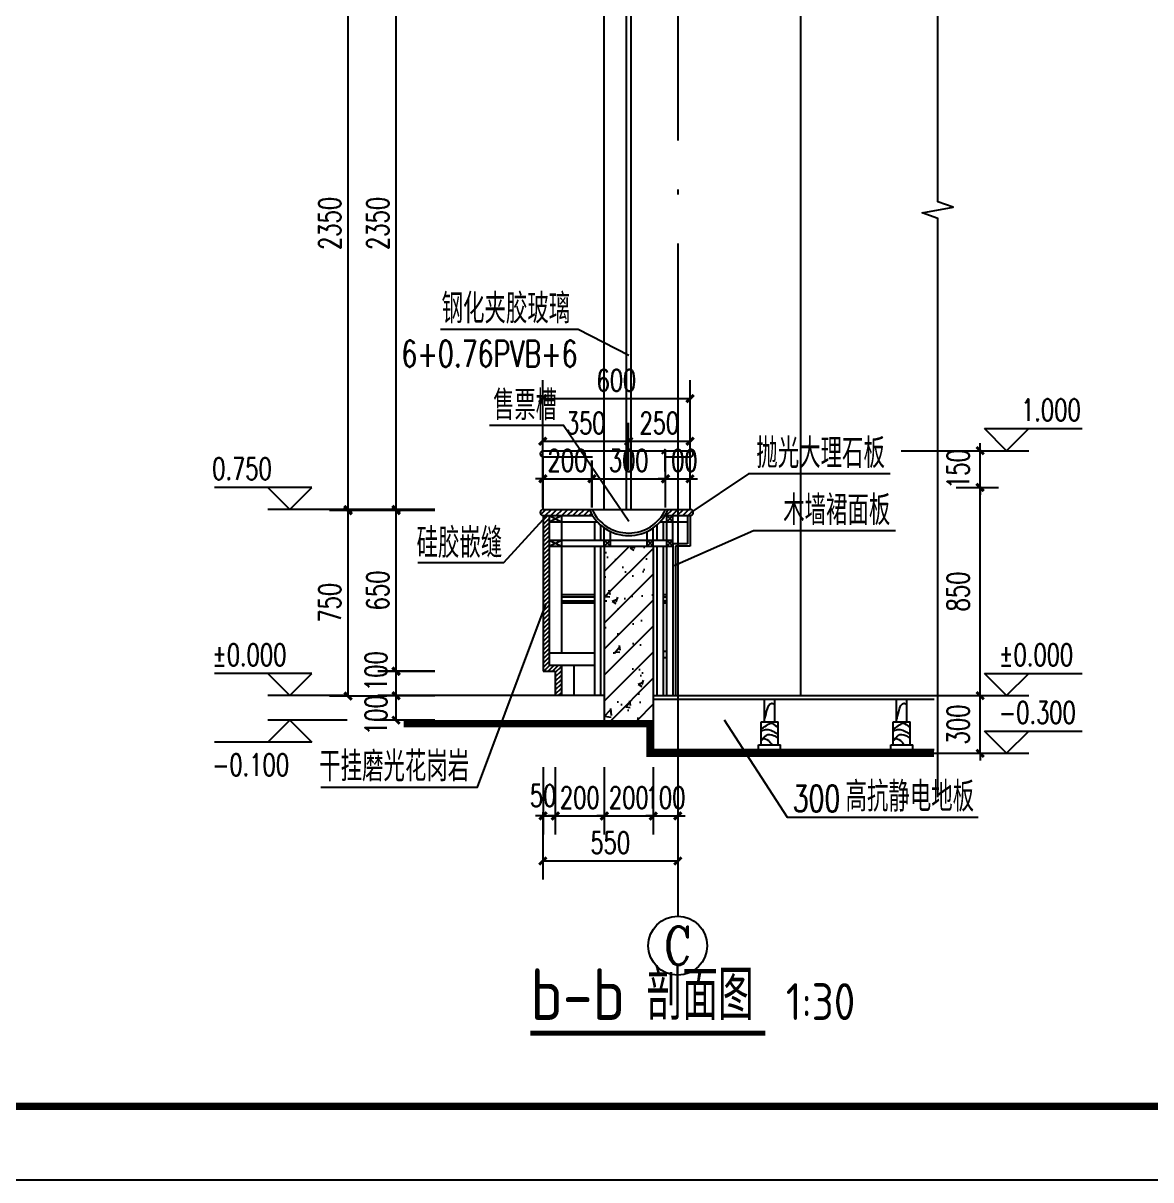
# Model space of a CAD drawing. Extents: x 63793 to 231107, y 20849 to 337643.
# Drawn here: x 151777 to 159436, y 61242 to 69099 of the extents above; entities that cross this region are included whole.
import ezdxf
from ezdxf.enums import TextEntityAlignment as Align

# ---------------------------------------------------------------- set-up
doc = ezdxf.new("R2010")
doc.units = 0
doc.header["$LTSCALE"] = 1000
doc.header["$MEASUREMENT"] = 0
doc.linetypes.add('CONTINOUS', pattern=[0])
doc.linetypes.add('DOTE', pattern=[2.42, 2, -0.2, 0.02, -0.2])
for name, color, linetype in [('AXIS', 3, 'Continuous'), ('AXIS_TEXT', 7, 'Continuous'), ('DIM_ELEV', 3, 'Continuous'), ('DIM_SYMB', 3, 'Continuous'), ('DOTE', 1, 'DOTE'), ('NUM', 7, 'Continuous'), ('PUB_TEXT', 7, 'Continuous'), ('PUB_TITLE', 4, 'Continuous'), ('WALL', 2, 'Continuous'), ('x细实线', 3, 'Continuous'), ('填充', 8, 'Continuous'), ('实体', 2, 'Continuous'), ('家具', 7, 'Continuous'), ('管道井', 53, 'Continuous')]:
    doc.layers.add(name, color=color, linetype=linetype)
doc.styles.add('_TCH_AXIS', font='COMPLEX', dxfattribs={"bigfont": 'GBCBIG'})
doc.styles.add('_TCH_DIM', font='SIMPLEX', dxfattribs={"bigfont": 'GBCBIG'})
doc.styles.add('_TCH_DIM_T3', font='SIMPLEX', dxfattribs={"width": 0.705882, "bigfont": 'GBCBIG'})
doc.styles.add('COMPLEX', font='COMPLEX')
doc.styles.add('DIM_FONT', font='SIMPLEX', dxfattribs={"width": 0.7, "bigfont": 'GBCBIG'})
doc.styles.get("Standard").update_dxf_attribs({"font": 'gbenor.shx', "bigfont": 'gbcbig.shx'})
doc.dimstyles.new('_TCH_ARCH&&30', dxfattribs={"dimtxt": 89.25, "dimasz": 30, "dimexe": 75, "dimexo": 90, "dimgap": 30, "dimtad": 1, "dimdec": 0, "dimzin": 0, "dimdsep": 46, "dimtxsty": '_TCH_DIM_T3', "dimblk": 'ARCHTICK', "dimcen": 0.09, "dimclrt": 7, "dimazin": 2, "dimtfac": 1, "dimtdec": 0, "dimtix": 1, "dimtmove": 2, "dimatfit": 3, "dimldrblk": 'ARCHTICK', "dimfxl": 0, "dimtolj": 1, "dimtzin": 0, "dimarcsym": 0})
doc.dimstyles.new('DIMN30', dxfattribs={"dimscale": 0.3, "dimtxt": 300, "dimasz": 100, "dimexe": 250, "dimexo": 300, "dimgap": 150, "dimtad": 1, "dimdec": 0, "dimzin": 0, "dimdsep": 46, "dimtxsty": 'DIM_FONT', "dimblk": 'ARCHTICK', "dimcen": 0.09, "dimclrt": 7, "dimazin": 2, "dimtfac": 1, "dimtdec": 0, "dimtix": 1, "dimtmove": 2, "dimatfit": 3, "dimfxl": 0, "dimtolj": 1, "dimtzin": 0, "dimarcsym": 0})

# ---------------------------------------------------------------- blocks, each defined once
blk = doc.blocks.new('_ArchTick')
at = {"color": 0, "linetype": 'ByBlock', "const_width": 0.4}
blk.add_lwpolyline([(-0.5, -0.5), (0.5, 0.5)], dxfattribs=at)
blk = doc.blocks.new('*D37')
at = {"layer": 'AXIS', "color": 0, "lineweight": -2, "transparency": 16777216}
for p, q in [((7812033.6, -1243779.1), (7812033.6, -1243749.1)), ((7811935.7, -1243779.1), (7812108.6, -1243779.1)), ((7812033.6, -1244013.9), (7812033.6, -1243779.1)), ((7811935.7, -1244013.9), (7812108.6, -1244013.9)), ((7812033.6, -1244013.9), (7812033.6, -1244043.9))]:
    blk.add_line(p, q, dxfattribs=at)
at = {"layer": 'Defpoints', "color": 0, "transparency": 16777216}
for p in [(7811845.7, -1243779.1), (7812033.6, -1243779.1), (7811845.7, -1244013.9)]:
    blk.add_point(p, dxfattribs=at)
at = {"layer": 'AXIS', "color": 0, "lineweight": -2, "transparency": 16777216, "xscale": 30, "yscale": 30, "zscale": 30}
for p, rotation in [((7812033.6, -1243779.1), 270), ((7812033.6, -1244013.9), 90)]:
    blk.add_blockref('_ArchTick', p, dxfattribs=dict(at, rotation=rotation))
at = {"layer": 'AXIS', "color": 7, "transparency": 16777216, "insert": (7811943.6, -1243896.5), "char_height": 90, "attachment_point": 5, "rotation": 90, "style": 'DIM_FONT'}
blk.add_mtext('\\A1;300', dxfattribs=at)
blk = doc.blocks.new('*D38')
at = {"layer": 'AXIS', "color": 0, "lineweight": -2, "transparency": 16777216}
for p, q in [((7811935.7, -1242930.8), (7812108.6, -1242930.8)), ((7812033.6, -1243779.1), (7812033.6, -1242930.8)), ((7811935.7, -1243779.1), (7812108.6, -1243779.1))]:
    blk.add_line(p, q, dxfattribs=at)
at = {"layer": 'Defpoints', "color": 0, "transparency": 16777216}
for p in [(7811845.7, -1242930.8), (7812033.6, -1242930.8), (7811845.7, -1243779.1)]:
    blk.add_point(p, dxfattribs=at)
at = {"layer": 'AXIS', "color": 0, "lineweight": -2, "transparency": 16777216, "xscale": 30, "yscale": 30, "zscale": 30}
for p, rotation in [((7812033.6, -1242930.8), 90), ((7812033.6, -1243779.1), 270)]:
    blk.add_blockref('_ArchTick', p, dxfattribs=dict(at, rotation=rotation))
at = {"layer": 'AXIS', "color": 7, "transparency": 16777216, "insert": (7811943.6, -1243355), "char_height": 90, "attachment_point": 5, "rotation": 90, "style": 'DIM_FONT'}
blk.add_mtext('\\A1;850', dxfattribs=at)
blk = doc.blocks.new('*D39')
at = {"layer": 'AXIS', "color": 0, "lineweight": -2, "transparency": 16777216}
for p, q in [((7812033.6, -1242781.1), (7812033.6, -1242751.1)), ((7811935.7, -1242781.1), (7812108.6, -1242781.1)), ((7812033.6, -1242930.8), (7812033.6, -1242781.1)), ((7811935.7, -1242930.8), (7812108.6, -1242930.8)), ((7812033.6, -1242930.8), (7812033.6, -1242960.8))]:
    blk.add_line(p, q, dxfattribs=at)
at = {"layer": 'Defpoints', "color": 0, "transparency": 16777216}
for p in [(7811845.7, -1242781.1), (7812033.6, -1242781.1), (7811845.7, -1242930.8)]:
    blk.add_point(p, dxfattribs=at)
at = {"layer": 'AXIS', "color": 0, "lineweight": -2, "transparency": 16777216, "xscale": 30, "yscale": 30, "zscale": 30}
for p, rotation in [((7812033.6, -1242781.1), 270), ((7812033.6, -1242930.8), 90)]:
    blk.add_blockref('_ArchTick', p, dxfattribs=dict(at, rotation=rotation))
at = {"layer": 'AXIS', "color": 7, "transparency": 16777216, "insert": (7811943.6, -1242856), "char_height": 90, "attachment_point": 5, "rotation": 90, "style": 'DIM_FONT'}
blk.add_mtext('\\A1;150', dxfattribs=at)
blk = doc.blocks.new('*D74')
at = {"layer": 'AXIS', "color": 0, "lineweight": -2, "transparency": 16777216}
for p, q in [((7810701.7, -1244070.4), (7810701.7, -1244344.4)), ((7810801.7, -1244070.4), (7810801.7, -1244344.4)), ((7810701.7, -1244269.4), (7810671.7, -1244269.4)), ((7810701.7, -1244269.4), (7810801.7, -1244269.4)), ((7810801.7, -1244269.4), (7810831.7, -1244269.4))]:
    blk.add_line(p, q, dxfattribs=at)
at = {"layer": 'Defpoints', "color": 0, "transparency": 16777216}
for p in [(7810701.7, -1243980.4), (7810801.7, -1243980.4), (7810801.7, -1244269.4)]:
    blk.add_point(p, dxfattribs=at)
at = {"layer": 'AXIS', "color": 0, "lineweight": -2, "transparency": 16777216, "xscale": 30, "yscale": 30, "zscale": 30}
blk.add_blockref('_ArchTick', (7810701.7, -1244269.4), dxfattribs=at)
at = {"layer": 'AXIS', "color": 0, "lineweight": -2, "transparency": 16777216, "xscale": 30, "yscale": 30, "zscale": 30, "rotation": 180}
blk.add_blockref('_ArchTick', (7810801.7, -1244269.4), dxfattribs=at)
at = {"layer": 'AXIS', "color": 7, "transparency": 16777216, "insert": (7810751.7, -1244194.7), "char_height": 89.25, "attachment_point": 5, "style": '_TCH_DIM_T3'}
blk.add_mtext('\\A1;100', dxfattribs=at)
blk = doc.blocks.new('*D75')
at = {"layer": 'AXIS', "color": 0, "lineweight": -2, "transparency": 16777216}
for p, q in [((7810501.9, -1244070.4), (7810501.9, -1244344.4)), ((7810701.9, -1244070.4), (7810701.9, -1244344.4)), ((7810501.9, -1244269.4), (7810471.9, -1244269.4)), ((7810501.9, -1244269.4), (7810701.9, -1244269.4)), ((7810701.9, -1244269.4), (7810731.9, -1244269.4))]:
    blk.add_line(p, q, dxfattribs=at)
at = {"layer": 'Defpoints', "color": 0, "transparency": 16777216}
for p in [(7810501.9, -1243980.4), (7810701.9, -1243980.4), (7810701.9, -1244269.4)]:
    blk.add_point(p, dxfattribs=at)
at = {"layer": 'AXIS', "color": 0, "lineweight": -2, "transparency": 16777216, "xscale": 30, "yscale": 30, "zscale": 30}
blk.add_blockref('_ArchTick', (7810501.9, -1244269.4), dxfattribs=at)
at = {"layer": 'AXIS', "color": 0, "lineweight": -2, "transparency": 16777216, "xscale": 30, "yscale": 30, "zscale": 30, "rotation": 180}
blk.add_blockref('_ArchTick', (7810701.9, -1244269.4), dxfattribs=at)
at = {"layer": 'AXIS', "color": 7, "transparency": 16777216, "insert": (7810601.9, -1244194.7), "char_height": 89.25, "attachment_point": 5, "style": '_TCH_DIM_T3'}
blk.add_mtext('\\A1;200', dxfattribs=at)
blk = doc.blocks.new('*D76')
at = {"layer": 'AXIS', "color": 0, "lineweight": -2, "transparency": 16777216}
for p, q in [((7810302.3, -1244070.4), (7810302.3, -1244344.4)), ((7810502.3, -1244070.4), (7810502.3, -1244344.4)), ((7810302.3, -1244269.4), (7810272.3, -1244269.4)), ((7810302.3, -1244269.4), (7810502.3, -1244269.4)), ((7810502.3, -1244269.4), (7810532.3, -1244269.4))]:
    blk.add_line(p, q, dxfattribs=at)
at = {"layer": 'Defpoints', "color": 0, "transparency": 16777216}
for p in [(7810302.3, -1243980.4), (7810502.3, -1243980.4), (7810502.3, -1244269.4)]:
    blk.add_point(p, dxfattribs=at)
at = {"layer": 'AXIS', "color": 0, "lineweight": -2, "transparency": 16777216, "xscale": 30, "yscale": 30, "zscale": 30}
blk.add_blockref('_ArchTick', (7810302.3, -1244269.4), dxfattribs=at)
at = {"layer": 'AXIS', "color": 0, "lineweight": -2, "transparency": 16777216, "xscale": 30, "yscale": 30, "zscale": 30, "rotation": 180}
blk.add_blockref('_ArchTick', (7810502.3, -1244269.4), dxfattribs=at)
at = {"layer": 'AXIS', "color": 7, "transparency": 16777216, "insert": (7810402.3, -1244194.7), "char_height": 89.25, "attachment_point": 5, "style": '_TCH_DIM_T3'}
blk.add_mtext('\\A1;200', dxfattribs=at)
blk = doc.blocks.new('*D77')
at = {"layer": 'AXIS', "color": 0, "lineweight": -2, "transparency": 16777216}
for p, q in [((7810252.7, -1244070.4), (7810252.7, -1244344.4)), ((7810302.7, -1244070.4), (7810302.7, -1244344.4)), ((7810252.7, -1244269.4), (7810222.7, -1244269.4)), ((7810252.7, -1244269.4), (7810302.7, -1244269.4)), ((7810302.7, -1244269.4), (7810332.7, -1244269.4))]:
    blk.add_line(p, q, dxfattribs=at)
at = {"layer": 'Defpoints', "color": 0, "transparency": 16777216}
for p in [(7810252.7, -1243980.4), (7810302.7, -1243980.4), (7810302.7, -1244269.4)]:
    blk.add_point(p, dxfattribs=at)
at = {"layer": 'AXIS', "color": 0, "lineweight": -2, "transparency": 16777216, "xscale": 30, "yscale": 30, "zscale": 30}
blk.add_blockref('_ArchTick', (7810252.7, -1244269.4), dxfattribs=at)
at = {"layer": 'AXIS', "color": 0, "lineweight": -2, "transparency": 16777216, "xscale": 30, "yscale": 30, "zscale": 30, "rotation": 180}
blk.add_blockref('_ArchTick', (7810302.7, -1244269.4), dxfattribs=at)
at = {"layer": 'AXIS', "color": 7, "transparency": 16777216, "insert": (7810252.8, -1244186.4), "char_height": 89.25, "attachment_point": 5, "style": '_TCH_DIM_T3'}
blk.add_mtext('\\A1;50', dxfattribs=at)
blk = doc.blocks.new('*D78')
at = {"layer": 'AXIS', "color": 0, "lineweight": -2, "transparency": 16777216}
for p, q in [((7810251.7, -1244253.8), (7810251.7, -1244527.8)), ((7810801.7, -1244253.8), (7810801.7, -1244527.8)), ((7810251.7, -1244452.8), (7810801.7, -1244452.8))]:
    blk.add_line(p, q, dxfattribs=at)
at = {"layer": 'Defpoints', "color": 0, "transparency": 16777216}
for p in [(7810251.7, -1244163.8), (7810801.7, -1244163.8), (7810801.7, -1244452.8)]:
    blk.add_point(p, dxfattribs=at)
at = {"layer": 'AXIS', "color": 0, "lineweight": -2, "transparency": 16777216, "xscale": 30, "yscale": 30, "zscale": 30, "rotation": 180}
blk.add_blockref('_ArchTick', (7810251.7, -1244452.8), dxfattribs=at)
at = {"layer": 'AXIS', "color": 0, "lineweight": -2, "transparency": 16777216, "xscale": 30, "yscale": 30, "zscale": 30}
blk.add_blockref('_ArchTick', (7810801.7, -1244452.8), dxfattribs=at)
at = {"layer": 'AXIS', "color": 7, "transparency": 16777216, "insert": (7810526.7, -1244378.1), "char_height": 89.25, "attachment_point": 5, "style": '_TCH_DIM_T3'}
blk.add_mtext('\\A1;550', dxfattribs=at)
blk = doc.blocks.new('*D79')
at = {"layer": 'AXIS', "color": 0, "lineweight": -2, "transparency": 16777216}
for p, q in [((7809812.3, -1243779.1), (7809579.1, -1243779.1)), ((7809654.1, -1243879.1), (7809654.1, -1243779.1)), ((7809812.3, -1243879.1), (7809579.1, -1243879.1))]:
    blk.add_line(p, q, dxfattribs=at)
at = {"layer": 'Defpoints', "color": 0, "transparency": 16777216}
for p in [(7809654.1, -1243779.1), (7809902.3, -1243779.1), (7809902.3, -1243879.1)]:
    blk.add_point(p, dxfattribs=at)
at = {"layer": 'AXIS', "color": 0, "lineweight": -2, "transparency": 16777216, "xscale": 30, "yscale": 30, "zscale": 30}
for p, rotation in [((7809654.1, -1243779.1), 90), ((7809654.1, -1243879.1), 270)]:
    blk.add_blockref('_ArchTick', p, dxfattribs=dict(at, rotation=rotation))
at = {"layer": 'AXIS', "color": 7, "transparency": 16777216, "insert": (7809572.3, -1243858.9), "char_height": 89.25, "attachment_point": 5, "rotation": 90, "style": '_TCH_DIM_T3'}
blk.add_mtext('\\A1;100', dxfattribs=at)
blk = doc.blocks.new('*D80')
at = {"layer": 'AXIS', "color": 0, "lineweight": -2, "transparency": 16777216}
for p, q in [((7809812.3, -1243679.3), (7809579.1, -1243679.3)), ((7809654.1, -1243779.3), (7809654.1, -1243679.3)), ((7809812.3, -1243779.3), (7809579.1, -1243779.3))]:
    blk.add_line(p, q, dxfattribs=at)
at = {"layer": 'Defpoints', "color": 0, "transparency": 16777216}
for p in [(7809654.1, -1243679.3), (7809902.3, -1243679.3), (7809902.3, -1243779.3)]:
    blk.add_point(p, dxfattribs=at)
at = {"layer": 'AXIS', "color": 0, "lineweight": -2, "transparency": 16777216, "xscale": 30, "yscale": 30, "zscale": 30}
for p, rotation in [((7809654.1, -1243679.3), 90), ((7809654.1, -1243779.3), 270)]:
    blk.add_blockref('_ArchTick', p, dxfattribs=dict(at, rotation=rotation))
at = {"layer": 'AXIS', "color": 7, "transparency": 16777216, "insert": (7809572.3, -1243679.3), "char_height": 89.25, "attachment_point": 5, "rotation": 90, "style": '_TCH_DIM_T3'}
blk.add_mtext('\\A1;100', dxfattribs=at)
blk = doc.blocks.new('*D81')
at = {"layer": 'AXIS', "color": 0, "lineweight": -2, "transparency": 16777216}
for p, q in [((7809812.3, -1243020.7), (7809579.1, -1243020.7)), ((7809654.1, -1243680.7), (7809654.1, -1243020.7)), ((7809812.3, -1243680.7), (7809579.1, -1243680.7))]:
    blk.add_line(p, q, dxfattribs=at)
at = {"layer": 'Defpoints', "color": 0, "transparency": 16777216}
for p in [(7809654.1, -1243020.7), (7809902.3, -1243020.7), (7809902.3, -1243680.7)]:
    blk.add_point(p, dxfattribs=at)
at = {"layer": 'AXIS', "color": 0, "lineweight": -2, "transparency": 16777216, "xscale": 30, "yscale": 30, "zscale": 30}
for p, rotation in [((7809654.1, -1243020.7), 90), ((7809654.1, -1243680.7), 270)]:
    blk.add_blockref('_ArchTick', p, dxfattribs=dict(at, rotation=rotation))
at = {"layer": 'AXIS', "color": 7, "transparency": 16777216, "insert": (7809579.5, -1243350.7), "char_height": 89.25, "attachment_point": 5, "rotation": 90, "style": '_TCH_DIM_T3'}
blk.add_mtext('\\A1;650', dxfattribs=at)
blk = doc.blocks.new('*D82')
at = {"layer": 'AXIS', "color": 0, "lineweight": -2, "transparency": 16777216}
for p, q in [((7809812.3, -1240685.3), (7809579.1, -1240685.3)), ((7809654.1, -1243025.3), (7809654.1, -1240685.3)), ((7809812.3, -1243025.3), (7809579.1, -1243025.3))]:
    blk.add_line(p, q, dxfattribs=at)
at = {"layer": 'Defpoints', "color": 0, "transparency": 16777216}
for p in [(7809654.1, -1240685.3), (7809902.3, -1240685.3), (7809902.3, -1243025.3)]:
    blk.add_point(p, dxfattribs=at)
at = {"layer": 'AXIS', "color": 0, "lineweight": -2, "transparency": 16777216, "xscale": 30, "yscale": 30, "zscale": 30}
for p, rotation in [((7809654.1, -1240685.3), 90), ((7809654.1, -1243025.3), 270)]:
    blk.add_blockref('_ArchTick', p, dxfattribs=dict(at, rotation=rotation))
at = {"layer": 'AXIS', "color": 7, "transparency": 16777216, "insert": (7809579.5, -1241855.3), "char_height": 89.25, "attachment_point": 5, "rotation": 90, "style": '_TCH_DIM_T3'}
blk.add_mtext('\\A1;2350', dxfattribs=at)
blk = doc.blocks.new('*D86')
at = {"layer": 'AXIS', "color": 0, "lineweight": -2, "transparency": 16777216}
for p, q in [((7809616.5, -1243020.7), (7809383.3, -1243020.7)), ((7809458.3, -1243780.7), (7809458.3, -1243020.7)), ((7809616.5, -1243780.7), (7809383.3, -1243780.7))]:
    blk.add_line(p, q, dxfattribs=at)
at = {"layer": 'Defpoints', "color": 0, "transparency": 16777216}
for p in [(7809458.3, -1243020.7), (7809706.5, -1243020.7), (7809706.5, -1243780.7)]:
    blk.add_point(p, dxfattribs=at)
at = {"layer": 'AXIS', "color": 0, "lineweight": -2, "transparency": 16777216, "xscale": 30, "yscale": 30, "zscale": 30}
for p, rotation in [((7809458.3, -1243020.7), 90), ((7809458.3, -1243780.7), 270)]:
    blk.add_blockref('_ArchTick', p, dxfattribs=dict(at, rotation=rotation))
at = {"layer": 'AXIS', "color": 7, "transparency": 16777216, "insert": (7809383.7, -1243400.7), "char_height": 89.25, "attachment_point": 5, "rotation": 90, "style": '_TCH_DIM_T3'}
blk.add_mtext('\\A1;750', dxfattribs=at)
blk = doc.blocks.new('*D87')
at = {"layer": 'AXIS', "color": 0, "lineweight": -2, "transparency": 16777216}
for p, q in [((7809616.5, -1240685.3), (7809383.3, -1240685.3)), ((7809458.3, -1243025.3), (7809458.3, -1240685.3)), ((7809616.5, -1243025.3), (7809383.3, -1243025.3))]:
    blk.add_line(p, q, dxfattribs=at)
at = {"layer": 'Defpoints', "color": 0, "transparency": 16777216}
for p in [(7809458.3, -1240685.3), (7809706.5, -1240685.3), (7809706.5, -1243025.3)]:
    blk.add_point(p, dxfattribs=at)
at = {"layer": 'AXIS', "color": 0, "lineweight": -2, "transparency": 16777216, "xscale": 30, "yscale": 30, "zscale": 30}
for p, rotation in [((7809458.3, -1240685.3), 90), ((7809458.3, -1243025.3), 270)]:
    blk.add_blockref('_ArchTick', p, dxfattribs=dict(at, rotation=rotation))
at = {"layer": 'AXIS', "color": 7, "transparency": 16777216, "insert": (7809383.7, -1241855.3), "char_height": 89.25, "attachment_point": 5, "rotation": 90, "style": '_TCH_DIM_T3'}
blk.add_mtext('\\A1;2350', dxfattribs=at)
blk = doc.blocks.new('*D89')
at = {"layer": 'AXIS', "color": 0, "lineweight": -2, "transparency": 16777216}
for p, q in [((7810252.4, -1243012.1), (7810252.4, -1242820.6)), ((7810452.4, -1243012.1), (7810452.4, -1242820.6)), ((7810252.4, -1242895.6), (7810222.4, -1242895.6)), ((7810252.4, -1242895.6), (7810452.4, -1242895.6)), ((7810452.4, -1242895.6), (7810482.4, -1242895.6))]:
    blk.add_line(p, q, dxfattribs=at)
at = {"layer": 'Defpoints', "color": 0, "transparency": 16777216}
for p in [(7810452.4, -1242895.6), (7810252.4, -1243102.1), (7810452.4, -1243102.1)]:
    blk.add_point(p, dxfattribs=at)
at = {"layer": 'AXIS', "color": 0, "lineweight": -2, "transparency": 16777216, "xscale": 30, "yscale": 30, "zscale": 30}
blk.add_blockref('_ArchTick', (7810252.4, -1242895.6), dxfattribs=at)
at = {"layer": 'AXIS', "color": 0, "lineweight": -2, "transparency": 16777216, "xscale": 30, "yscale": 30, "zscale": 30, "rotation": 180}
blk.add_blockref('_ArchTick', (7810452.4, -1242895.6), dxfattribs=at)
at = {"layer": 'AXIS', "color": 7, "transparency": 16777216, "insert": (7810352.4, -1242821), "char_height": 89.25, "attachment_point": 5, "style": '_TCH_DIM_T3'}
blk.add_mtext('\\A1;200', dxfattribs=at)
blk = doc.blocks.new('*D90')
at = {"layer": 'AXIS', "color": 0, "lineweight": -2, "transparency": 16777216}
for p, q in [((7810451.8, -1243012.1), (7810451.8, -1242820.6)), ((7810751.8, -1243012.1), (7810751.8, -1242820.6)), ((7810451.8, -1242895.6), (7810751.8, -1242895.6))]:
    blk.add_line(p, q, dxfattribs=at)
at = {"layer": 'Defpoints', "color": 0, "transparency": 16777216}
for p in [(7810751.8, -1242895.6), (7810451.8, -1243102.1), (7810751.8, -1243102.1)]:
    blk.add_point(p, dxfattribs=at)
at = {"layer": 'AXIS', "color": 0, "lineweight": -2, "transparency": 16777216, "xscale": 30, "yscale": 30, "zscale": 30, "rotation": 180}
blk.add_blockref('_ArchTick', (7810451.8, -1242895.6), dxfattribs=at)
at = {"layer": 'AXIS', "color": 0, "lineweight": -2, "transparency": 16777216, "xscale": 30, "yscale": 30, "zscale": 30}
blk.add_blockref('_ArchTick', (7810751.8, -1242895.6), dxfattribs=at)
at = {"layer": 'AXIS', "color": 7, "transparency": 16777216, "insert": (7810601.8, -1242821), "char_height": 89.25, "attachment_point": 5, "style": '_TCH_DIM_T3'}
blk.add_mtext('\\A1;300', dxfattribs=at)
blk = doc.blocks.new('*D93')
at = {"layer": 'AXIS', "color": 0, "lineweight": -2, "transparency": 16777216}
for p, q in [((7810751.6, -1243012.1), (7810751.6, -1242820.6)), ((7810851.6, -1243012.1), (7810851.6, -1242820.6)), ((7810751.6, -1242895.6), (7810721.6, -1242895.6)), ((7810751.6, -1242895.6), (7810851.6, -1242895.6)), ((7810851.6, -1242895.6), (7810881.6, -1242895.6))]:
    blk.add_line(p, q, dxfattribs=at)
at = {"layer": 'Defpoints', "color": 0, "transparency": 16777216}
for p in [(7810851.6, -1242895.6), (7810751.6, -1243102.1), (7810851.6, -1243102.1)]:
    blk.add_point(p, dxfattribs=at)
at = {"layer": 'AXIS', "color": 0, "lineweight": -2, "transparency": 16777216, "xscale": 30, "yscale": 30, "zscale": 30}
blk.add_blockref('_ArchTick', (7810751.6, -1242895.6), dxfattribs=at)
at = {"layer": 'AXIS', "color": 0, "lineweight": -2, "transparency": 16777216, "xscale": 30, "yscale": 30, "zscale": 30, "rotation": 180}
blk.add_blockref('_ArchTick', (7810851.6, -1242895.6), dxfattribs=at)
at = {"layer": 'AXIS', "color": 7, "transparency": 16777216, "insert": (7810801.6, -1242821), "char_height": 89.25, "attachment_point": 5, "style": '_TCH_DIM_T3'}
blk.add_mtext('\\A1;100', dxfattribs=at)
blk = doc.blocks.new('*D94')
at = {"layer": 'AXIS', "color": 0, "lineweight": -2, "transparency": 16777216}
for p, q in [((7810601.6, -1242859.5), (7810601.6, -1242667.9)), ((7810851.6, -1242859.5), (7810851.6, -1242667.9)), ((7810601.6, -1242742.9), (7810851.6, -1242742.9))]:
    blk.add_line(p, q, dxfattribs=at)
at = {"layer": 'Defpoints', "color": 0, "transparency": 16777216}
for p in [(7810851.6, -1242742.9), (7810601.6, -1242949.5), (7810851.6, -1242949.5)]:
    blk.add_point(p, dxfattribs=at)
at = {"layer": 'AXIS', "color": 0, "lineweight": -2, "transparency": 16777216, "xscale": 30, "yscale": 30, "zscale": 30, "rotation": 180}
blk.add_blockref('_ArchTick', (7810601.6, -1242742.9), dxfattribs=at)
at = {"layer": 'AXIS', "color": 0, "lineweight": -2, "transparency": 16777216, "xscale": 30, "yscale": 30, "zscale": 30}
blk.add_blockref('_ArchTick', (7810851.6, -1242742.9), dxfattribs=at)
at = {"layer": 'AXIS', "color": 7, "transparency": 16777216, "insert": (7810726.6, -1242668.3), "char_height": 89.25, "attachment_point": 5, "style": '_TCH_DIM_T3'}
blk.add_mtext('\\A1;250', dxfattribs=at)
blk = doc.blocks.new('*D95')
at = {"layer": 'AXIS', "color": 0, "lineweight": -2, "transparency": 16777216}
for p, q in [((7810251.6, -1242859.5), (7810251.6, -1242667.9)), ((7810601.6, -1242859.5), (7810601.6, -1242667.9)), ((7810251.6, -1242742.9), (7810601.6, -1242742.9))]:
    blk.add_line(p, q, dxfattribs=at)
at = {"layer": 'Defpoints', "color": 0, "transparency": 16777216}
for p in [(7810601.6, -1242742.9), (7810251.6, -1242949.5), (7810601.6, -1242949.5)]:
    blk.add_point(p, dxfattribs=at)
at = {"layer": 'AXIS', "color": 0, "lineweight": -2, "transparency": 16777216, "xscale": 30, "yscale": 30, "zscale": 30, "rotation": 180}
blk.add_blockref('_ArchTick', (7810251.6, -1242742.9), dxfattribs=at)
at = {"layer": 'AXIS', "color": 0, "lineweight": -2, "transparency": 16777216, "xscale": 30, "yscale": 30, "zscale": 30}
blk.add_blockref('_ArchTick', (7810601.6, -1242742.9), dxfattribs=at)
at = {"layer": 'AXIS', "color": 7, "transparency": 16777216, "insert": (7810426.6, -1242668.3), "char_height": 89.25, "attachment_point": 5, "style": '_TCH_DIM_T3'}
blk.add_mtext('\\A1;350', dxfattribs=at)
blk = doc.blocks.new('*D96')
at = {"layer": 'AXIS', "color": 0, "lineweight": -2, "transparency": 16777216}
for p, q in [((7810251.6, -1242685.6), (7810251.6, -1242494.1)), ((7810851.6, -1242685.6), (7810851.6, -1242494.1)), ((7810251.6, -1242569.1), (7810851.6, -1242569.1))]:
    blk.add_line(p, q, dxfattribs=at)
at = {"layer": 'Defpoints', "color": 0, "transparency": 16777216}
for p in [(7810851.6, -1242569.1), (7810251.6, -1242775.6), (7810851.6, -1242775.6)]:
    blk.add_point(p, dxfattribs=at)
at = {"layer": 'AXIS', "color": 0, "lineweight": -2, "transparency": 16777216, "xscale": 30, "yscale": 30, "zscale": 30, "rotation": 180}
blk.add_blockref('_ArchTick', (7810251.6, -1242569.1), dxfattribs=at)
at = {"layer": 'AXIS', "color": 0, "lineweight": -2, "transparency": 16777216, "xscale": 30, "yscale": 30, "zscale": 30}
blk.add_blockref('_ArchTick', (7810851.6, -1242569.1), dxfattribs=at)
at = {"layer": 'AXIS', "color": 7, "transparency": 16777216, "insert": (7810551.6, -1242494.5), "char_height": 89.25, "attachment_point": 5, "style": '_TCH_DIM_T3'}
blk.add_mtext('\\A1;600', dxfattribs=at)
blk = doc.blocks.new('_AXISO')
blk.add_circle((0, 0), 0.5)
at = {"layer": 'AXIS_TEXT', "style": 'COMPLEX', "width": 1.041667}
blk.add_attdef('A', text='', height=0.56, dxfattribs=at).set_placement((-0.25, -0.28), (0.25, -0.28), align=Align.FIT)
blk = doc.blocks.new('sp')
at = {"layer": 'x细实线', "linetype": 'CONTINOUS'}
h = blk.add_hatch(dxfattribs=at)
h.set_pattern_fill('ANSI31', color=256, scale=9.98016, style=0)
h.set_pattern_definition([(45, (-1663779.043, -636931.007), (-11.203048754, 11.203048755), [])])
edge = h.paths.add_edge_path()
edge.add_ellipse((7810602.1, -1242952.2), major_axis=(123.5, 123.5), ratio=1, start_angle=158.0959, end_angle=167.3551, ccw=False)
edge.add_line((7810441.5, -1243020.7), (7810252.8, -1243020.7))
edge.add_ellipse((7810254.1, -1243033.1), major_axis=(-1, 12.5), ratio=1, start_angle=1.352, end_angle=169.8089)
edge.add_line((7810252.8, -1243045.6), (7810454.6, -1243045.6))
edge = h.paths.add_edge_path()
edge.add_ellipse((7810602.1, -1242952.2), major_axis=(-123.5, 123.5), ratio=1, start_angle=192.6449, end_angle=201.9041, ccw=False)
edge.add_line((7810749.6, -1243045.6), (7810801.7, -1243045.6))
edge.add_line((7810801.7, -1243045.6), (7810801.7, -1243020.7))
edge.add_line((7810801.7, -1243020.7), (7810762.7, -1243020.7))
edge = h.paths.add_edge_path()
edge.add_line((7810801.7, -1243020.7), (7810801.7, -1243045.6))
edge.add_line((7810801.7, -1243045.6), (7810851.6, -1243045.6))
edge.add_ellipse((7810852.4, -1243033.1), major_axis=(8.84, 8.84), ratio=1, start_angle=221.5353, end_angle=315.0011)
edge.add_ellipse((7810852.4, -1243033.1), major_axis=(8.84, 8.84), ratio=1, start_angle=315.0011, end_angle=408.4647)
edge.add_line((7810851.6, -1243020.7), (7810801.7, -1243020.7))
h = blk.add_hatch(dxfattribs=at)
h.set_pattern_fill('ANSI31', color=256, scale=99.801597, style=0)
h.set_pattern_definition([(45, (10153322.96, -1835493.201), (-8.82129823, 8.82129823), [])])
h.paths.add_polyline_path([(7810277.8, -1243045.6), (7810252.8, -1243045.6), (7810252.8, -1243679.3), (7810302.7, -1243679.3), (7810302.7, -1243779.1), (7810327.7, -1243779.1), (7810327.7, -1243654.4), (7810277.8, -1243654.4)])
at = {"layer": '填充', "linetype": 'CONTINOUS'}
h = blk.add_hatch(dxfattribs=at)
h.set_pattern_fill('钢筋混凝土', color=256, scale=29.940479, style=0)
h.set_pattern_definition([(45, (10146300.06, -1835493.2), (-52.9277894, 52.9277894), []), (50, (10146300.06, -1835493.2), (214.751135, -18.78829), [22.45536, -247.008952]), (355, (10146300.06, -1835493.2), (-41.542814, 225.209928), [17.964287, -197.607162]), (100.4514, (10146317.96, -1835494.77), (173.20848, 206.421502), [19.084118, -209.925307]), (46.1842, (10146300.06, -1835433.32), (319.537082, -49.557186), [33.68304, -370.51343]), (96.6356, (10146326.7, -1835437.45), (279.84249, 291.655557), [28.62618, -314.88791]), (351.1842, (10146300.06, -1835433.32), (279.842264, 291.655775), [26.94643, -296.410742]), (21, (10146330, -1835448.29), (178.716831, -120.546025), [22.45536, -247.008952]), (326, (10146330, -1835448.3), (72.849776, 217.113397), [17.964287, -197.607162]), (71.4514, (10146344.9, -1835458.34), (251.56668, 96.567176), [19.084118, -209.925307]), (37.5, (10146300.06, -1835493.2), (3.640719, 99.6700145), [0, -195.211923, 0, -200.6012095, 0, -198.3556736]), (7.5, (10146300.06, -1835493.2), (78.7642797, 118.088756), [0, -114.37263, 0, -190.7208514, 0, -75.5997096]), (327.5, (10146233.29, -1835493.2), (159.8289946, -6.7530366), [0, -74.8511976, 0, -233.5357365, 0, -309.883958]), (317.5, (10146203.35, -1835493.2), (174.608733, 29.971911), [0, -97.306557, 0, -155.091681, 0, -220.062521])])
h.paths.add_polyline_path([(7810502.3, -1243170.4), (7810502.3, -1243878.9), (7810701.9, -1243878.9), (7810701.9, -1243170.4)])
for p, q in [((7811301.7, -1240186.3), (7811301.7, -1243779.1)), ((7810687, -1243998.9), (7811845.7, -1243998.9))]:
    blk.add_line(p, q)
at = {"layer": 'AXIS'}
blk.add_line((7810801.7, -1243938.7), (7810801.7, -1244677.9), dxfattribs=at)
for points in [[(7809835.6, -1242286.1), (7810395.6, -1242286.1), (7810601.9, -1242391.5)], [(7810034, -1242676.5), (7810336.2, -1242676.5), (7810601.9, -1243068.3)], [(7811667.3, -1242875.5), (7811089.9, -1242875.5), (7810854.5, -1243033.1)], [(7809743.2, -1243237.2), (7810093.1, -1243237.2), (7810267.8, -1243045.6)], [(7811688.4, -1243107.8), (7811110.9, -1243107.8), (7810786.4, -1243250)], [(7809347.7, -1244151.9), (7809985.1, -1244151.9), (7810265.3, -1243403.9)], [(7812025.4, -1244275.1), (7811248.1, -1244275.1), (7810991.9, -1243878.9)]]:
    blk.add_lwpolyline(points, dxfattribs=at)
at = {"layer": 'DIM_ELEV'}
for p, q in [((7812141.5, -1242781.1), (7812051.5, -1242691.1)), ((7812051.5, -1242691.1), (7812449.3, -1242691.1)), ((7812141.5, -1242781.1), (7812231.5, -1242691.1)), ((7811711.2, -1242781.1), (7812231.5, -1242781.1)), ((7809311.4, -1242930.7), (7808913.7, -1242930.7)), ((7809221.4, -1243020.7), (7809131.4, -1242930.7)), ((7809221.4, -1243020.7), (7809311.4, -1242930.7)), ((7809455, -1243020.7), (7809131.6, -1243020.7)), ((7809311.4, -1243689.1), (7808913.7, -1243689.1)), ((7809221.4, -1243779.1), (7809131.4, -1243689.1)), ((7809221.4, -1243779.1), (7809311.4, -1243689.1)), ((7812141.5, -1243779.1), (7812051.5, -1243689.1)), ((7812051.5, -1243689.1), (7812449.3, -1243689.1)), ((7812141.5, -1243779.1), (7812231.5, -1243689.1)), ((7809455, -1243779.1), (7809131.6, -1243779.1)), ((7811711.2, -1243779.1), (7812231.5, -1243779.1)), ((7809221.4, -1243878.9), (7809131.4, -1243968.9)), ((7809455, -1243878.9), (7809131.6, -1243878.9)), ((7809221.4, -1243878.9), (7809311.4, -1243968.9)), ((7812141.5, -1244013.9), (7812051.5, -1243923.9)), ((7812051.5, -1243923.9), (7812449.3, -1243923.9)), ((7812141.5, -1244013.9), (7812231.5, -1243923.9)), ((7809311.4, -1243968.9), (7808913.7, -1243968.9)), ((7811711.2, -1244013.9), (7812231.5, -1244013.9))]:
    blk.add_line(p, q, dxfattribs=at)
at = {"layer": 'DIM_SYMB'}
blk.add_lwpolyline([(7811860.7, -1244193.3), (7811860.7, -1241834.6), (7811797.7, -1241811.6), (7811923.7, -1241789.4), (7811860.7, -1241767.1), (7811860.7, -1239408.3)], dxfattribs=at)
at = {"layer": 'DIM_SYMB', "const_width": 21}
blk.add_lwpolyline([(7810201.2, -1245154), (7811158, -1245154)], dxfattribs=at)
at = {"layer": 'DOTE'}
blk.add_line((7810801.7, -1239517.4), (7810801.7, -1244236.5), dxfattribs=at)
at = {"layer": 'WALL', "linetype": 'CONTINOUS'}
for p, q in [((7810502.3, -1243170.4), (7810701.9, -1243170.4)), ((7810502.3, -1243170.4), (7810502.3, -1243878.9)), ((7810701.9, -1243170.4), (7810701.9, -1243998.9))]:
    blk.add_line(p, q, dxfattribs=at)
at = {"layer": 'WALL', "linetype": 'CONTINOUS', "const_width": 29.9}
blk.add_lwpolyline([(7809685.1, -1243893.9), (7810689, -1243893.9), (7810689, -1244013.9), (7811845.7, -1244013.9)], dxfattribs=at)
at = {"layer": 'x细实线', "linetype": 'CONTINOUS'}
for p, q in [((7810592.2, -1243020.7), (7810592.2, -1240585.5)), ((7810612.1, -1243020.7), (7810612.1, -1240585.5)), ((7810252.8, -1242781.1), (7810751.8, -1242781.1)), ((7810252.8, -1242806.1), (7810454.6, -1242806.1)), ((7810749.6, -1242806.1), (7810851.6, -1242806.1)), ((7810751.8, -1242781.1), (7810851.6, -1242781.1)), ((7810252.8, -1243020.7), (7810751.8, -1243020.7)), ((7810252.8, -1243045.6), (7810252.8, -1243679.3)), ((7810252.8, -1243045.6), (7810454.6, -1243045.6)), ((7810277.8, -1243045.6), (7810277.8, -1243654.4)), ((7810277.8, -1243045.6), (7810327.7, -1243070.6)), ((7810277.8, -1243070.6), (7810327.7, -1243045.6)), ((7810327.7, -1243045.6), (7810327.7, -1243604.5)), ((7810749.6, -1243045.6), (7810851.6, -1243045.6)), ((7810751.8, -1243020.7), (7810851.6, -1243020.7)), ((7810756.8, -1243779.1), (7810756.8, -1243045.6)), ((7810756.8, -1243045.6), (7810781.8, -1243070.6)), ((7810781.8, -1243045.6), (7810756.8, -1243070.6)), ((7810781.8, -1243160.4), (7810781.8, -1243045.6)), ((7810841.7, -1243045.6), (7810841.7, -1243160.4)), ((7810851.6, -1243045.6), (7810851.6, -1243170.4)), ((7810277.8, -1243070.6), (7810473.8, -1243070.6)), ((7810462.4, -1243070.6), (7810462.4, -1243145.4)), ((7810487.4, -1243083.7), (7810487.4, -1243145.4)), ((7810502.3, -1243170.4), (7810502.3, -1243095.4)), ((7810701.9, -1243170.4), (7810701.9, -1243095.4)), ((7810716.9, -1243083.7), (7810716.9, -1243145.4)), ((7810730.5, -1243070.6), (7810841.7, -1243070.6)), ((7810741.9, -1243070.6), (7810741.9, -1243145.4)), ((7810277.8, -1243145.4), (7810781.8, -1243145.4)), ((7810277.8, -1243145.4), (7810327.7, -1243170.4)), ((7810277.8, -1243170.4), (7810327.7, -1243145.4)), ((7810502.3, -1243145.4), (7810527.3, -1243170.4)), ((7810527.3, -1243145.4), (7810502.3, -1243170.4)), ((7810527.3, -1243170.4), (7810527.3, -1243109.9)), ((7810677, -1243170.4), (7810677, -1243109.9)), ((7810677, -1243145.4), (7810701.9, -1243170.4)), ((7810677, -1243170.4), (7810701.9, -1243145.4)), ((7810756.8, -1243145.4), (7810781.8, -1243170.4)), ((7810781.8, -1243145.4), (7810756.8, -1243170.4)), ((7810277.8, -1243170.4), (7810781.8, -1243170.4)), ((7810462.4, -1243170.4), (7810462.4, -1243779.1)), ((7810487.4, -1243170.4), (7810487.4, -1243779.1)), ((7810716.9, -1243170.4), (7810716.9, -1243779.1)), ((7810741.9, -1243170.4), (7810741.9, -1243779.1)), ((7810841.7, -1243160.4), (7810781.8, -1243160.4)), ((7810781.8, -1243160.4), (7810781.8, -1243779.1)), ((7810851.6, -1243170.4), (7810791.8, -1243170.4)), ((7810791.8, -1243170.4), (7810791.8, -1243779.1)), ((7810327.7, -1243367.6), (7810462.4, -1243367.6)), ((7810327.7, -1243376.3), (7810462.4, -1243376.3)), ((7810741.9, -1243367.6), (7810756.8, -1243367.6)), ((7810741.9, -1243376.3), (7810756.8, -1243376.3)), ((7810327.7, -1243392.5), (7810462.4, -1243392.5)), ((7810327.7, -1243401.2), (7810462.4, -1243401.2)), ((7810741.9, -1243392.5), (7810756.8, -1243392.5)), ((7810741.9, -1243401.2), (7810756.8, -1243401.2)), ((7810277.8, -1243604.5), (7810462.4, -1243604.5)), ((7810741.9, -1243598.4), (7810756.8, -1243598.4)), ((7810741.9, -1243623.4), (7810756.8, -1243623.4)), ((7810277.8, -1243654.4), (7810327.7, -1243654.4)), ((7810327.7, -1243654.4), (7810327.7, -1243779.1)), ((7810327.7, -1243654.4), (7810462.4, -1243654.4)), ((7810377.6, -1243654.4), (7810377.6, -1243779.1)), ((7810252.8, -1243679.3), (7810302.7, -1243679.3)), ((7810302.7, -1243679.3), (7810302.7, -1243779.1)), ((7810502.3, -1243779.1), (7809700, -1243779.1)), ((7810701.9, -1243779.1), (7811845.7, -1243779.1)), ((7810701.9, -1243794.1), (7811845.7, -1243794.1)), ((7811155, -1243885.9), (7811155, -1243794.1)), ((7811196.9, -1243885.9), (7811196.9, -1243794.1)), ((7811693.2, -1243885.9), (7811693.2, -1243794.1)), ((7811735.2, -1243885.9), (7811735.2, -1243794.1)), ((7811141, -1243979), (7811141, -1243885.9)), ((7811141, -1243885.9), (7811210.8, -1243885.9)), ((7811210.8, -1243979), (7811210.8, -1243885.9)), ((7811679.3, -1243979), (7811679.3, -1243885.9)), ((7811679.3, -1243885.9), (7811749.1, -1243885.9)), ((7811749.1, -1243979), (7811749.1, -1243885.9)), ((7811131, -1243979), (7811220.8, -1243979)), ((7811131, -1243998.9), (7811131, -1243979)), ((7811220.8, -1243998.9), (7811220.8, -1243979)), ((7811669.3, -1243979), (7811759.1, -1243979)), ((7811669.3, -1243998.9), (7811669.3, -1243979)), ((7811759.1, -1243998.9), (7811759.1, -1243979))]:
    blk.add_line(p, q, dxfattribs=at)
for centre, radius, start, end in [((7810254.1, -1242793.6), 12.5, 95.7715, 264.2285), ((7810852.4, -1242793.6), 12.5, 266.5353, 93.4647), ((7810254.1, -1243033.1), 12.5, 95.7715, 264.2285), ((7810602.1, -1242952.2), 174.6, 203.0959, 336.9041), ((7810602.1, -1242952.2), 164.6, 204.5856, 335.4144), ((7810852.4, -1243033.1), 12.5, 266.5353, 93.4647)]:
    blk.add_arc(centre, radius, start, end, dxfattribs=at)
for points, knots in [([(7811155, -1243875.3), (7811157.7, -1243873), (7811167.5, -1243815.4), (7811183.1, -1243806.9), (7811194.1, -1243812.8), (7811196.9, -1243814.6)], [10.553559, 10.553559, 10.553559, 10.553559, 21.518836, 47.490473, 56.325223, 56.325223, 56.325223, 56.325223]), ([(7811693.2, -1243875.3), (7811696, -1243873), (7811705.8, -1243815.4), (7811721.3, -1243806.9), (7811732.4, -1243812.8), (7811735.2, -1243814.6)], [10.553559, 10.553559, 10.553559, 10.553559, 21.518836, 47.490473, 56.325223, 56.325223, 56.325223, 56.325223]), ([(7811141, -1243914.5), (7811147.8, -1243910.9), (7811161.1, -1243903.3), (7811183.5, -1243884.1), (7811198.7, -1243903.1), (7811208.9, -1243906.6), (7811210.8, -1243907)], [5.873628, 5.873628, 5.873628, 5.873628, 29.954208, 52.683132, 79.654039, 85.841244, 85.841244, 85.841244, 85.841244]), ([(7811679.3, -1243914.5), (7811686.1, -1243910.9), (7811699.4, -1243903.3), (7811721.8, -1243884.1), (7811737, -1243903.1), (7811747.2, -1243906.6), (7811749.1, -1243907)], [5.873628, 5.873628, 5.873628, 5.873628, 29.954208, 52.683132, 79.654039, 85.841244, 85.841244, 85.841244, 85.841244]), ([(7811141, -1243925.8), (7811143.5, -1243923.1), (7811156.5, -1243912), (7811186.4, -1243920.5), (7811204.5, -1243933.2), (7811210.8, -1243936.2)], [14.526891, 14.526891, 14.526891, 14.526891, 25.605564, 68.127161, 90.252454, 90.252454, 90.252454, 90.252454]), ([(7811210.8, -1243953.4), (7811205.3, -1243949.1), (7811190.4, -1243939.9), (7811159.3, -1243934.2), (7811150.4, -1243956.7), (7811142.2, -1243962.2), (7811141, -1243962.9)], [32.098809, 32.098809, 32.098809, 32.098809, 52.979873, 83.640992, 109.756247, 113.891864, 113.891864, 113.891864, 113.891864]), ([(7811141, -1243952.3), (7811152.3, -1243953.4), (7811170.6, -1243956.4), (7811180.7, -1243973.2), (7811185.4, -1243979)], [5.637984, 5.637984, 5.637984, 5.637984, 37.567733, 59.670823, 59.670823, 59.670823, 59.670823]), ([(7811679.3, -1243925.8), (7811681.8, -1243923.1), (7811694.8, -1243912), (7811724.7, -1243920.5), (7811742.8, -1243933.2), (7811749.1, -1243936.2)], [14.526891, 14.526891, 14.526891, 14.526891, 25.605564, 68.127161, 90.252454, 90.252454, 90.252454, 90.252454]), ([(7811749.1, -1243953.4), (7811743.6, -1243949.1), (7811728.7, -1243939.9), (7811697.6, -1243934.2), (7811688.7, -1243956.7), (7811680.5, -1243962.2), (7811679.3, -1243962.9)], [32.098809, 32.098809, 32.098809, 32.098809, 52.979873, 83.640992, 109.756247, 113.891864, 113.891864, 113.891864, 113.891864]), ([(7811679.3, -1243952.3), (7811690.6, -1243953.4), (7811708.9, -1243956.4), (7811719, -1243973.2), (7811723.7, -1243979)], [5.637984, 5.637984, 5.637984, 5.637984, 37.567733, 59.670823, 59.670823, 59.670823, 59.670823])]:
    blk.add_open_spline(points, degree=3, knots=knots, dxfattribs=at)
at = {"layer": '实体'}
for p, q in [((7810252.8, -1243020.7), (7810252.8, -1242806.1)), ((7810852.3, -1243020.6), (7810851.6, -1242806.1))]:
    blk.add_line(p, q, dxfattribs=at)
at = {"layer": '家具', "color": 0, "linetype": 'CONTINOUS'}
blk.add_line((7810502.3, -1243020.7), (7810502.3, -1240685.3), dxfattribs=at)
at = {"layer": 'AXIS'}
ref = blk.add_blockref('_AXISO', (7810801.7, -1244797.9), dxfattribs=dict(at, xscale=240, yscale=240, zscale=240))
ref.add_attrib('A', 'C', dxfattribs={"layer": 'AXIS_TEXT', "height": 156.2, "style": '_TCH_AXIS'}).set_placement((7810745.9, -1244876), (7810857.5, -1244876), align=Align.FIT)
at = {"layer": 'NUM', "style": '_TCH_DIM'}
for s, height, p in [('钢化夹胶玻璃', 121.26, (7809839.6, -1242262.6)), ('售票槽', 120.33, (7810049.6, -1242656.4)), ('抛光大理石板', 121.26, (7811121.8, -1242851.9)), ('木墙裙面板', 121.26, (7811231.1, -1243084.2)), ('硅胶嵌缝', 121.26, (7809737.5, -1243217.6)), ('干挂磨光花岗岩', 121.26, (7809340.8, -1244128.3)), ('高抗静电地板', 121.26, (7811485.2, -1244251.5))]:
    blk.add_text(s, height=height, dxfattribs=at).set_placement(p)
at = {"layer": 'NUM', "style": '_TCH_DIM', "width": 0.705882}
for s, height, p in [('6+0.76PVB+6', 106.863, (7809675.6, -1242438.8)), ('300', 106.86, (7811269.7, -1244251.5))]:
    blk.add_text(s, height=height, dxfattribs=at).set_placement(p)
at = {"layer": 'PUB_TEXT', "style": '_TCH_DIM', "width": 0.705882}
for s, p in [('1.000', (7812200.3, -1242659.6)), ('0.750', (7808904.7, -1242899.2)), ('%%p0.000', (7808904.7, -1243657.6)), ('%%p0.000', (7812110.3, -1243657.6)), ('-0.300', (7812110.3, -1243892.4)), ('-0.100', (7808904.7, -1244105.4))]:
    blk.add_text(s, height=89.25, dxfattribs=at).set_placement(p)
at = {"layer": 'PUB_TEXT'}
for s, height, p in [('b-b', 210, (7810201.2, -1245100.8)), ('剖面图', 202.55, (7810673.7, -1245100.8)), ('1:30', 150, (7811242, -1245100.8))]:
    blk.add_text(s, height=height, dxfattribs=at).set_placement(p)
at = {"layer": 'AXIS'}
for p1, p2, distance, text, dimstyle, picture, middle in [((7809706.5, -1243025.3), (7809706.5, -1240685.3), 248.2, '2350', '_TCH_ARCH&&30', '*D87', (7809383.7, -1241855.3)), ((7809902.3, -1243025.3), (7809902.3, -1240685.3), 248.2, '2350', '_TCH_ARCH&&30', '*D82', (7809579.5, -1241855.3)), ((7810251.6, -1242775.6), (7810851.6, -1242775.6), 206.5, '600', '_TCH_ARCH&&30', '*D96', (7810551.6, -1242494.5)), ((7810251.6, -1242949.5), (7810601.6, -1242949.5), 206.5, '350', '_TCH_ARCH&&30', '*D95', (7810426.6, -1242668.3)), ((7810601.6, -1242949.5), (7810851.6, -1242949.5), 206.5, '250', '_TCH_ARCH&&30', '*D94', (7810726.6, -1242668.3)), ((7810252.4, -1243102.1), (7810452.4, -1243102.1), 206.5, '200', '_TCH_ARCH&&30', '*D89', (7810352.4, -1242821)), ((7810451.8, -1243102.1), (7810751.8, -1243102.1), 206.5, '300', '_TCH_ARCH&&30', '*D90', (7810601.8, -1242821)), ((7810751.6, -1243102.1), (7810851.6, -1243102.1), 206.5, '100', '_TCH_ARCH&&30', '*D93', (7810801.6, -1242821)), ((7811845.7, -1242930.8), (7811845.7, -1242781.1), -187.8, '150', 'DIMN30', '*D39', (7811943.6, -1242856)), ((7811845.7, -1243779.1), (7811845.7, -1242930.8), -187.8, '850', 'DIMN30', '*D38', (7811943.6, -1243355)), ((7809706.5, -1243780.7), (7809706.5, -1243020.7), 248.2, '750', '_TCH_ARCH&&30', '*D86', (7809383.7, -1243400.7)), ((7809902.3, -1243680.7), (7809902.3, -1243020.7), 248.2, '650', '_TCH_ARCH&&30', '*D81', (7809579.5, -1243350.7)), ((7811845.7, -1244013.9), (7811845.7, -1243779.1), -187.8, '300', 'DIMN30', '*D37', (7811943.6, -1243896.5)), ((7810302.3, -1243980.4), (7810502.3, -1243980.4), -289, '200', '_TCH_ARCH&&30', '*D76', (7810402.3, -1244194.7)), ((7810501.9, -1243980.4), (7810701.9, -1243980.4), -289, '200', '_TCH_ARCH&&30', '*D75', (7810601.9, -1244194.7)), ((7810701.7, -1243980.4), (7810801.7, -1243980.4), -289, '100', '_TCH_ARCH&&30', '*D74', (7810751.7, -1244194.7)), ((7810251.7, -1244163.8), (7810801.7, -1244163.8), -289, '550', '_TCH_ARCH&&30', '*D78', (7810526.7, -1244378.1))]:
    dim = blk.add_aligned_dim(p1=p1, p2=p2, distance=distance, text=text, dimstyle=dimstyle, dxfattribs=at)
    dim.commit()
    dim.dimension.update_dxf_attribs({"geometry": picture, "text_midpoint": middle})
for base, p1, p2, angle, text, picture, middle in [((7809654.1, -1243679.3), (7809902.3, -1243779.3), (7809902.3, -1243679.3), 90, '100', '*D80', (7809572.3, -1243679.3)), ((7809654.1, -1243779.1), (7809902.3, -1243879.1), (7809902.3, -1243779.1), 90, '100', '*D79', (7809572.3, -1243858.9)), ((7810302.7, -1244269.4), (7810252.7, -1243980.4), (7810302.7, -1243980.4), 0, '50', '*D77', (7810252.8, -1244186.4))]:
    dim = blk.add_linear_dim(base=base, p1=p1, p2=p2, angle=angle, text=text, dimstyle='_TCH_ARCH&&30', dxfattribs=at)
    dim.commit()
    dim.dimension.update_dxf_attribs({"geometry": picture, "text_midpoint": middle, "dimtype": 129})

msp = doc.modelspace()

# ---------------------------------------------------------------- linework, layer by layer
at = {"layer": 'PUB_TITLE'}
msp.add_lwpolyline([(139054.7, 61242.4), (183654.7, 61242.4), (183654.7, 82242.4), (139054.7, 82242.4)], close=True, dxfattribs=at)
at = {"layer": 'PUB_TITLE', "const_width": 50}
msp.add_lwpolyline([(140304.7, 61742.4), (183154.7, 61742.4), (183154.7, 81742.4), (140304.7, 81742.4)], close=True, dxfattribs=at)

# ---------------------------------------------------------------- block references
at = {"layer": '管道井', "xscale": 1.667000000365078, "yscale": 1.667000000365078, "zscale": 1.667000000365078}
msp.add_blockref('sp', (-12864383.4, 2137910.9), dxfattribs=at)

doc.saveas('drawing.dxf')
